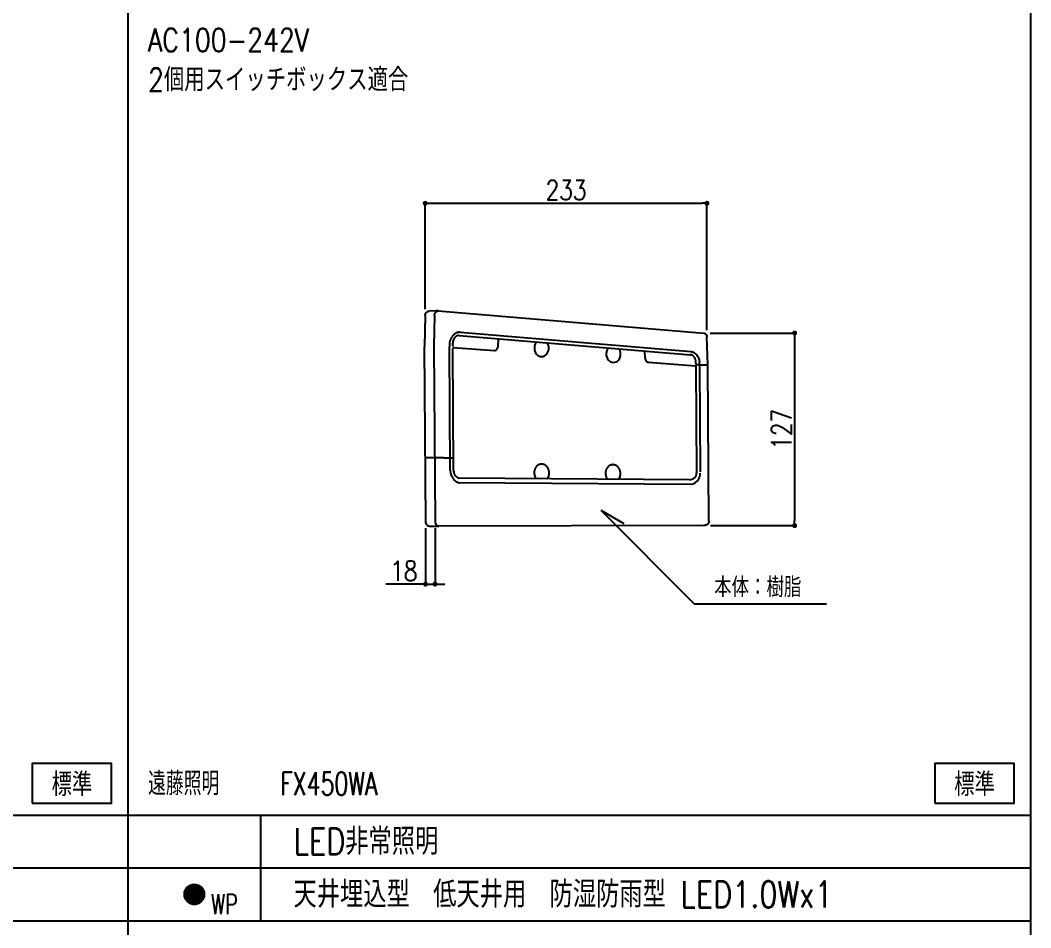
# Model space of a CAD drawing. Header units: millimetres. Extents: x 14 to 828, y 15 to 581.
# Drawn here: x 674.7 to 827.5, y 289.4 to 426.7 of the extents above; entities that cross this region are included whole.
import ezdxf
from ezdxf.enums import TextEntityAlignment as Align

# ---------------------------------------------------------------- set-up
doc = ezdxf.new("R2010")
doc.units = ezdxf.units.MM
doc.header["$LTSCALE"] = 0.2
doc.layers.get('Defpoints').update_dxf_attribs({"color": 5})
for name, color, linetype in [('1_シンボル', 2, 'Continuous'), ('1_寸法', 7, 'Continuous'), ('1_文字', 3, 'Continuous'), ('1_表', 7, 'Continuous')]:
    doc.layers.add(name, color=color, linetype=linetype)
doc.styles.add('Dim', font='simplex.shx', dxfattribs={"width": 0.8, "bigfont": 'extfont2.shx'})
doc.styles.get("Standard").update_dxf_attribs({"font": 'simplex.shx', "width": 0.8, "bigfont": 'extfont2.shx'})
doc.dimstyles.new('1-1', dxfattribs={"dimtxt": 3, "dimasz": 0.75, "dimexe": 0, "dimexo": 1, "dimgap": 0.5, "dimtad": 1, "dimdec": 0, "dimtxsty": 'Dim', "dimblk": 'DOT', "dimcen": 2.5, "dimadec": 0, "dimazin": 0, "dimtfac": 1, "dimtdec": 0, "dimtix": 1, "dimtmove": 2, "dimatfit": 3, "dimldrblk": '引出', "dimfxl": 1, "dimlwd": -1, "dimlwe": -1, "dimarcsym": 0})

# ---------------------------------------------------------------- blocks, each defined once
blk = doc.blocks.new('_Dot')
at = {"color": 0, "linetype": 'ByBlock', "lineweight": -2}
blk.add_line((-0.5, 0), (-1, 0), dxfattribs=at)
at = {"color": 0, "linetype": 'ByBlock', "const_width": 0.5}
blk.add_lwpolyline([(-0.25, 0, 1), (0.25, 0, 1)], format="xyb", close=True, dxfattribs=at)
blk = doc.blocks.new('*D43')
at = {"layer": '1_寸法', "color": 0, "transparency": 16777216}
for p, q in [((735.91, 382.99), (735.91, 398.99)), ((736.66, 398.99), (777.78, 398.99)), ((778.53, 379.81), (778.53, 398.99))]:
    blk.add_line(p, q, dxfattribs=at)
at = {"layer": 'Defpoints', "color": 0, "transparency": 16777216}
for p in [(778.53, 398.99), (735.91, 381.99), (778.53, 378.81)]:
    blk.add_point(p, dxfattribs=at)
at = {"layer": '1_寸法', "color": 0, "transparency": 16777216, "xscale": 0.75, "yscale": 0.75, "zscale": 0.75, "rotation": 180}
blk.add_blockref('_Dot', (735.91, 398.99), dxfattribs=at)
at = {"layer": '1_寸法', "color": 0, "transparency": 16777216, "xscale": 0.75, "yscale": 0.75, "zscale": 0.75}
blk.add_blockref('_Dot', (778.53, 398.99), dxfattribs=at)
at = {"layer": '1_寸法', "color": 0, "transparency": 16777216, "insert": (757.22, 400.99), "char_height": 3, "attachment_point": 5, "style": 'Dim'}
blk.add_mtext('233', dxfattribs=at)
blk = doc.blocks.new('引出')
at = {"color": 0, "linetype": 'ByBlock', "lineweight": -2}
for p, q in [((-3.86, 1.04), (0, 0)), ((0, 0), (-1, 0))]:
    blk.add_line(p, q, dxfattribs=at)
blk = doc.blocks.new('*D44')
at = {"layer": '1_寸法', "color": 0, "transparency": 16777216}
for p, q in [((779.03, 379.36), (791.79, 379.36)), ((791.79, 378.61), (791.79, 350.97)), ((779.08, 350.22), (791.79, 350.22))]:
    blk.add_line(p, q, dxfattribs=at)
at = {"layer": 'Defpoints', "color": 0, "transparency": 16777216}
for p in [(778.03, 379.36), (778.08, 350.22), (791.79, 350.22)]:
    blk.add_point(p, dxfattribs=at)
at = {"layer": '1_寸法', "color": 0, "transparency": 16777216, "xscale": 0.75, "yscale": 0.75, "zscale": 0.75}
for p, rotation in [((791.79, 379.36), 90), ((791.79, 350.22), 270)]:
    blk.add_blockref('_Dot', p, dxfattribs=dict(at, rotation=rotation))
at = {"layer": '1_寸法', "color": 0, "transparency": 16777216, "insert": (789.79, 364.79), "char_height": 3, "attachment_point": 5, "rotation": 90, "style": 'Dim'}
blk.add_mtext('127', dxfattribs=at)
blk = doc.blocks.new('*D45')
at = {"layer": '1_寸法', "color": 0, "transparency": 16777216}
for p, q in [((735.95, 349.85), (735.95, 341.37)), ((737.4, 349.85), (737.4, 341.37)), ((735.2, 341.37), (734.45, 341.37)), ((735.95, 341.37), (737.4, 341.37)), ((738.15, 341.37), (738.9, 341.37))]:
    blk.add_line(p, q, dxfattribs=at)
at = {"layer": 'Defpoints', "color": 0, "transparency": 16777216}
for p in [(735.95, 350.85), (737.4, 350.85), (737.4, 341.37)]:
    blk.add_point(p, dxfattribs=at)
at = {"layer": '1_寸法', "color": 0, "transparency": 16777216, "xscale": 0.75, "yscale": 0.75, "zscale": 0.75}
blk.add_blockref('_Dot', (735.95, 341.37), dxfattribs=at)
at = {"layer": '1_寸法', "color": 0, "transparency": 16777216, "xscale": 0.75, "yscale": 0.75, "zscale": 0.75, "rotation": 180}
blk.add_blockref('_Dot', (737.4, 341.37), dxfattribs=at)
at = {"layer": '1_寸法', "color": 0, "transparency": 16777216, "insert": (732.68, 343.37), "char_height": 3, "attachment_point": 5, "style": 'Dim'}
blk.add_mtext('18', dxfattribs=at)
blk = doc.blocks.new('L-DLC')
at = {"linetype": 'ByBlock'}
h = blk.add_hatch(dxfattribs=at)
h.set_pattern_fill('LINE', color=0, style=0)
h.set_pattern_definition([(0, (-30500, -18700), (0, 3.175), [])])
edge = h.paths.add_edge_path()
edge.add_arc((0, 0), 150, 0, 360)
at = {"color": 0, "linetype": 'ByBlock'}
blk.add_circle((0, 0), 150, dxfattribs=at)

msp = doc.modelspace()

# ---------------------------------------------------------------- linework, layer by layer
at = {"layer": '1_シンボル', "color": 7}
for points in [[(735.91, 381.99), (735.91, 382.02), (735.92, 382.06), (735.92, 382.09), (735.93, 382.12), (735.93, 382.15), (735.94, 382.19), (735.95, 382.22), (735.96, 382.25), (735.97, 382.28), (735.98, 382.31), (736, 382.34), (736.01, 382.37), (736.03, 382.4), (736.05, 382.43), (736.07, 382.45), (736.09, 382.48), (736.12, 382.5), (736.14, 382.53), (736.16, 382.55), (736.19, 382.57), (736.22, 382.59), (736.25, 382.6), (736.28, 382.62), (736.31, 382.63), (736.34, 382.64), (736.37, 382.65), (736.4, 382.66), (736.44, 382.67), (736.47, 382.67), (736.5, 382.68)], [(737.53, 382.71), (736.5, 382.68)], [(737.32, 382.03), (737.32, 382.06), (737.33, 382.09), (737.33, 382.12), (737.34, 382.16), (737.34, 382.19), (737.35, 382.22), (737.36, 382.25), (737.37, 382.28), (737.38, 382.32), (737.39, 382.35), (737.41, 382.38), (737.42, 382.4), (737.44, 382.43), (737.46, 382.46), (737.48, 382.49), (737.5, 382.51), (737.52, 382.54), (737.55, 382.56), (737.57, 382.58), (737.6, 382.6), (737.62, 382.62), (737.65, 382.64), (737.68, 382.65), (737.71, 382.67), (737.74, 382.68), (737.77, 382.69), (737.8, 382.69), (737.84, 382.7), (737.87, 382.71), (737.9, 382.72)], [(737.92, 382.72), (737.91, 382.72), (737.9, 382.72), (737.89, 382.72), (737.88, 382.72), (737.88, 382.72), (737.87, 382.72), (737.86, 382.72), (737.85, 382.72), (737.84, 382.72), (737.84, 382.72), (737.83, 382.72), (737.82, 382.72), (737.81, 382.72), (737.8, 382.71), (737.8, 382.71), (737.79, 382.71), (737.78, 382.71), (737.77, 382.71), (737.76, 382.71), (737.75, 382.71), (737.75, 382.71), (737.74, 382.71), (737.73, 382.71), (737.72, 382.71), (737.71, 382.71), (737.71, 382.71), (737.7, 382.71), (737.69, 382.71), (737.68, 382.71), (737.67, 382.71), (737.67, 382.71), (737.66, 382.71), (737.65, 382.71), (737.64, 382.71), (737.63, 382.71), (737.63, 382.71), (737.62, 382.71), (737.61, 382.71), (737.6, 382.71), (737.59, 382.71), (737.59, 382.71), (737.58, 382.71), (737.57, 382.71), (737.56, 382.71), (737.55, 382.71), (737.55, 382.71), (737.54, 382.71), (737.53, 382.71)], [(737.88, 382.72), (778.03, 379.36)], [(735.91, 381.99), (735.83, 377.32)], [(737.32, 382.03), (737.24, 377.36)], [(741.18, 379.49), (741.13, 379.49), (741.07, 379.48), (741.02, 379.47), (740.96, 379.47), (740.94, 379.46), (740.91, 379.46), (740.89, 379.46), (740.87, 379.45), (740.84, 379.45), (740.82, 379.44), (740.79, 379.43), (740.77, 379.43), (740.75, 379.42), (740.73, 379.41), (740.7, 379.4), (740.68, 379.4), (740.66, 379.39), (740.64, 379.38), (740.61, 379.37), (740.59, 379.36), (740.57, 379.35), (740.55, 379.33), (740.53, 379.32), (740.51, 379.31), (740.48, 379.3), (740.46, 379.29), (740.44, 379.27), (740.42, 379.26), (740.4, 379.25), (740.38, 379.23), (740.36, 379.22), (740.34, 379.21), (740.32, 379.19), (740.3, 379.18), (740.29, 379.16), (740.27, 379.15), (740.25, 379.13), (740.23, 379.11), (740.21, 379.1), (740.19, 379.08), (740.18, 379.06), (740.16, 379.05), (740.14, 379.03), (740.13, 379.01), (740.11, 378.99), (740.09, 378.97), (740.08, 378.96), (740.06, 378.94), (740.05, 378.92), (740.03, 378.9), (740, 378.85), (739.97, 378.81), (739.94, 378.76), (739.91, 378.71), (739.88, 378.66), (739.85, 378.62), (739.83, 378.57), (739.81, 378.53), (739.78, 378.48), (739.76, 378.44), (739.74, 378.39), (739.72, 378.35), (739.7, 378.3), (739.69, 378.25), (739.67, 378.21), (739.67, 378.2), (739.66, 378.19), (739.66, 378.18), (739.66, 378.17), (739.66, 378.16), (739.65, 378.15), (739.65, 378.14), (739.65, 378.13), (739.64, 378.12), (739.64, 378.11), (739.63, 378.06), (739.62, 378.01), (739.61, 377.96), (739.61, 377.91), (739.6, 377.87), (739.6, 377.82), (739.59, 377.77), (739.59, 377.72), (739.59, 377.67), (739.58, 377.62)], [(741.18, 379.49), (776.12, 376.57)], [(778.03, 379.36), (778.04, 379.36), (778.05, 379.36), (778.07, 379.35), (778.08, 379.35), (778.09, 379.34), (778.1, 379.34), (778.12, 379.34), (778.13, 379.33), (778.14, 379.33), (778.15, 379.32), (778.16, 379.32), (778.18, 379.31), (778.19, 379.31), (778.2, 379.3), (778.21, 379.29), (778.22, 379.29), (778.23, 379.28), (778.24, 379.27), (778.26, 379.27), (778.27, 379.26), (778.28, 379.25), (778.29, 379.24), (778.3, 379.24), (778.31, 379.23), (778.32, 379.22), (778.33, 379.21), (778.34, 379.2), (778.35, 379.19), (778.36, 379.19), (778.36, 379.18), (778.37, 379.17), (778.38, 379.16), (778.39, 379.15), (778.4, 379.14), (778.41, 379.13), (778.42, 379.12), (778.42, 379.11), (778.43, 379.1), (778.44, 379.08), (778.44, 379.07), (778.45, 379.06), (778.46, 379.05), (778.46, 379.04), (778.47, 379.03), (778.48, 379.02), (778.48, 379.01), (778.49, 378.99), (778.49, 378.98), (778.5, 378.97), (778.5, 378.96), (778.51, 378.95), (778.51, 378.93), (778.51, 378.92), (778.52, 378.91), (778.52, 378.9), (778.52, 378.88), (778.53, 378.87), (778.53, 378.86), (778.53, 378.84), (778.53, 378.83), (778.53, 378.82), (778.53, 378.81)], [(739.58, 377.62), (739.59, 377.29)], [(740.09, 377.49), (740.08, 377.83)], [(741.07, 379), (741.03, 379), (741, 379), (740.97, 378.99), (740.93, 378.99), (740.9, 378.98), (740.86, 378.98), (740.83, 378.97), (740.79, 378.96), (740.76, 378.95), (740.73, 378.93), (740.7, 378.92), (740.67, 378.9), (740.64, 378.88), (740.61, 378.87), (740.58, 378.85), (740.55, 378.83), (740.52, 378.81), (740.49, 378.78), (740.47, 378.76), (740.44, 378.74), (740.42, 378.71), (740.4, 378.69), (740.37, 378.66), (740.35, 378.63), (740.33, 378.6), (740.31, 378.57), (740.29, 378.54), (740.28, 378.51), (740.26, 378.49), (740.24, 378.46), (740.23, 378.43), (740.21, 378.4), (740.2, 378.37), (740.19, 378.34), (740.18, 378.31), (740.17, 378.28), (740.15, 378.26), (740.14, 378.23), (740.14, 378.2), (740.13, 378.17), (740.12, 378.14), (740.11, 378.11), (740.11, 378.08), (740.1, 378.04), (740.1, 378.01), (740.1, 377.98), (740.1, 377.95), (740.09, 377.92), (740.09, 377.89), (740.09, 377.86), (740.09, 377.83)], [(741.07, 379), (776.02, 376.08)], [(746.96, 378.51), (746.9, 377.21)], [(752.42, 377.1), (752.44, 376.85), (752.51, 376.6), (752.61, 376.38), (752.75, 376.18), (752.91, 376.02), (753.1, 375.9), (753.31, 375.83), (753.52, 375.8), (753.74, 375.83), (753.94, 375.9), (754.13, 376.02), (754.3, 376.18), (754.43, 376.38), (754.53, 376.6), (754.59, 376.84), (754.61, 377.09), (754.59, 377.35), (754.53, 377.59), (754.42, 377.81), (754.36, 377.9)], [(778.82, 350.9), (778.66, 374.56), (778.53, 378.81)], [(735.78, 377.27), (735.95, 350.86)], [(737.23, 377.31), (737.4, 350.86)], [(739.7, 358.56), (739.58, 377.25)], [(740.09, 377.49), (740.09, 377.48), (740.09, 377.48), (740.09, 377.47), (740.09, 377.47), (740.09, 377.46), (740.09, 377.46), (740.09, 377.45), (740.09, 377.44), (740.09, 377.44), (740.09, 377.43), (740.09, 377.43), (740.08, 377.42), (740.08, 377.42), (740.08, 377.41), (740.08, 377.41), (740.08, 377.4), (740.08, 377.4), (740.08, 377.39), (740.07, 377.39), (740.07, 377.38), (740.07, 377.37)], [(740.09, 377.19), (746.4, 376.71)], [(740.21, 358.56), (740.09, 377.02)], [(746.34, 376.7), (746.37, 376.7), (746.39, 376.71), (746.41, 376.71), (746.43, 376.71), (746.46, 376.72), (746.48, 376.72), (746.5, 376.73), (746.52, 376.74), (746.55, 376.75), (746.57, 376.76), (746.59, 376.77), (746.61, 376.78), (746.63, 376.79), (746.64, 376.81), (746.66, 376.82), (746.68, 376.84), (746.7, 376.85), (746.71, 376.87), (746.73, 376.89), (746.74, 376.9), (746.76, 376.92), (746.77, 376.94), (746.79, 376.96), (746.8, 376.98), (746.81, 377), (746.82, 377.02), (746.83, 377.04), (746.84, 377.06), (746.85, 377.08), (746.86, 377.1), (746.87, 377.12), (746.88, 377.14), (746.89, 377.16), (746.89, 377.19), (746.9, 377.21)], [(763.28, 376.2), (763.3, 375.95), (763.36, 375.71), (763.47, 375.48), (763.6, 375.29), (763.77, 375.12), (763.96, 375), (764.17, 374.93), (764.38, 374.91), (764.59, 374.93), (764.8, 375), (764.99, 375.12), (765.15, 375.28), (765.29, 375.48), (765.39, 375.7), (765.45, 375.94), (765.47, 376.2), (765.45, 376.45), (765.38, 376.69), (765.28, 376.92), (765.23, 376.99)], [(769.16, 375.59), (769.11, 376.6)], [(776.84, 375.03), (776.84, 375.07), (776.84, 375.11), (776.83, 375.15), (776.83, 375.19), (776.82, 375.23), (776.82, 375.27), (776.81, 375.3), (776.8, 375.34), (776.79, 375.38), (776.77, 375.42), (776.76, 375.45), (776.75, 375.49), (776.73, 375.53), (776.71, 375.56), (776.69, 375.6), (776.67, 375.63), (776.65, 375.66), (776.63, 375.7), (776.61, 375.73), (776.58, 375.76), (776.56, 375.79), (776.53, 375.82), (776.5, 375.85), (776.47, 375.87), (776.44, 375.9), (776.41, 375.92), (776.38, 375.95), (776.35, 375.97), (776.31, 375.99), (776.28, 376.01), (776.24, 376.02), (776.24, 376.03), (776.23, 376.03), (776.22, 376.03), (776.21, 376.03), (776.21, 376.04), (776.2, 376.04), (776.19, 376.04), (776.18, 376.04), (776.18, 376.05), (776.17, 376.05), (776.13, 376.06), (776.09, 376.07), (776.05, 376.07), (776.01, 376.08), (775.98, 376.08), (775.94, 376.09)], [(776.08, 376.57), (776.12, 376.56), (776.17, 376.55), (776.21, 376.54), (776.26, 376.53), (776.3, 376.52), (776.35, 376.51), (776.35, 376.51), (776.36, 376.5), (776.36, 376.5), (776.37, 376.5), (776.37, 376.5), (776.38, 376.5), (776.38, 376.49), (776.39, 376.49), (776.43, 376.47), (776.47, 376.46), (776.51, 376.43), (776.55, 376.41), (776.59, 376.39), (776.63, 376.36), (776.67, 376.34), (776.7, 376.31), (776.74, 376.28), (776.78, 376.25), (776.81, 376.22), (776.84, 376.19), (776.88, 376.16), (776.91, 376.13), (776.94, 376.09), (776.97, 376.06), (776.99, 376.02), (777.02, 375.98), (777.05, 375.95), (777.07, 375.91), (777.1, 375.87), (777.12, 375.83), (777.15, 375.79), (777.16, 375.76), (777.18, 375.73), (777.2, 375.7), (777.21, 375.67), (777.23, 375.64), (777.24, 375.61), (777.26, 375.58), (777.27, 375.54), (777.28, 375.51), (777.29, 375.48), (777.3, 375.45), (777.32, 375.41), (777.32, 375.38), (777.33, 375.35), (777.34, 375.31), (777.35, 375.28), (777.36, 375.24), (777.36, 375.21), (777.37, 375.18), (777.37, 375.14), (777.38, 375.11), (777.38, 375.07), (777.38, 375.04), (777.39, 375), (777.39, 374.97), (777.39, 374.93)], [(769.16, 375.59), (769.17, 375.57), (769.17, 375.55), (769.17, 375.53), (769.17, 375.51), (769.18, 375.48), (769.18, 375.46), (769.18, 375.44), (769.19, 375.42), (769.19, 375.4), (769.2, 375.38), (769.21, 375.36), (769.22, 375.34), (769.22, 375.32), (769.23, 375.3), (769.24, 375.28), (769.25, 375.26), (769.26, 375.24), (769.27, 375.22), (769.28, 375.2), (769.29, 375.19), (769.31, 375.17), (769.32, 375.15), (769.33, 375.13), (769.35, 375.12), (769.36, 375.1), (769.38, 375.09), (769.39, 375.07), (769.41, 375.06), (769.42, 375.04), (769.44, 375.03), (769.46, 375.02), (769.48, 375), (769.5, 374.99), (769.52, 374.98), (769.53, 374.97), (769.55, 374.97), (769.57, 374.96), (769.6, 374.95), (769.62, 374.94), (769.64, 374.94), (769.66, 374.94), (769.68, 374.93), (769.7, 374.93), (769.72, 374.93)], [(769.65, 374.94), (776.85, 374.39)], [(776.85, 374.75), (776.84, 375.03)], [(776.85, 374.75), (776.85, 374.74), (776.85, 374.74), (776.85, 374.73), (776.85, 374.72), (776.85, 374.71), (776.85, 374.71), (776.86, 374.7), (776.86, 374.69), (776.86, 374.69), (776.86, 374.68), (776.87, 374.67), (776.87, 374.67), (776.87, 374.66), (776.88, 374.66), (776.88, 374.65), (776.88, 374.64), (776.89, 374.64), (776.89, 374.63), (776.9, 374.63), (776.9, 374.62), (776.91, 374.62), (776.91, 374.61), (776.92, 374.61), (776.92, 374.6), (776.93, 374.6), (776.93, 374.59), (776.94, 374.59), (776.95, 374.59), (776.95, 374.58), (776.96, 374.58), (776.97, 374.58), (776.97, 374.57), (776.98, 374.57), (776.99, 374.57), (776.99, 374.57), (777, 374.57), (777.01, 374.57), (777.01, 374.57), (777.02, 374.57)], [(776.94, 374.59), (777.54, 374.59)], [(777.01, 374.57), (777.01, 374.57)], [(777.55, 374.57), (777.16, 374.57), (777.02, 374.57)], [(777.4, 374.57), (777.39, 374.93)], [(777.4, 374.57), (777.51, 358.36)], [(777.54, 374.59), (778.66, 374.56)], [(777.54, 374.57), (778.66, 374.54)], [(776.85, 374.35), (776.95, 358.22)], [(737.3, 360.51), (735.89, 360.47)], [(735.95, 360.52), (735.95, 360.52), (735.95, 360.52), (735.94, 360.52), (735.94, 360.52), (735.94, 360.52), (735.94, 360.52), (735.93, 360.52), (735.93, 360.52), (735.93, 360.52), (735.94, 360.52), (735.94, 360.52), (735.94, 360.52), (735.94, 360.52), (735.94, 360.52), (735.95, 360.52), (735.95, 360.52), (735.95, 360.52), (735.95, 360.52), (735.96, 360.52), (735.96, 360.52), (735.96, 360.52), (735.96, 360.52), (735.97, 360.52), (735.97, 360.52), (735.97, 360.52), (735.97, 360.52), (735.97, 360.52), (735.98, 360.52), (735.98, 360.52), (735.98, 360.52), (735.98, 360.52), (735.99, 360.52)], [(736.24, 360.5), (735.95, 360.52)], [(735.99, 360.52), (736.24, 360.52), (736.24, 360.48)], [(736.24, 360.52), (736.24, 360.52), (736.24, 360.52), (736.24, 360.52), (736.25, 360.52), (736.25, 360.52), (736.25, 360.52), (737.34, 360.55)], [(737.2, 360.55), (737.2, 360.51)], [(737.3, 360.51), (740.1, 360.43)], [(737.34, 360.56), (740.09, 360.48)], [(740.19, 360.22), (740.19, 360.23), (740.19, 360.23), (740.19, 360.24), (740.19, 360.25), (740.19, 360.25), (740.19, 360.26), (740.19, 360.26), (740.19, 360.27), (740.19, 360.28), (740.19, 360.28), (740.18, 360.29), (740.18, 360.3), (740.18, 360.3), (740.18, 360.31), (740.18, 360.31), (740.18, 360.32), (740.17, 360.33), (740.17, 360.33), (740.17, 360.34), (740.17, 360.34), (740.16, 360.35), (740.16, 360.36), (740.16, 360.36), (740.16, 360.37), (740.15, 360.37), (740.15, 360.38), (740.15, 360.38), (740.14, 360.39), (740.14, 360.39), (740.14, 360.4), (740.13, 360.4), (740.13, 360.41), (740.12, 360.41), (740.12, 360.42), (740.11, 360.42), (740.11, 360.43), (740.1, 360.43), (740.1, 360.43)], [(754.32, 357.36), (754.33, 357.36), (754.34, 357.36), (754.35, 357.36), (754.36, 357.36), (754.37, 357.36), (754.39, 357.36), (754.4, 357.37), (754.41, 357.37), (754.42, 357.37), (754.43, 357.38), (754.44, 357.38), (754.44, 357.39), (754.45, 357.4), (754.46, 357.41), (754.47, 357.41), (754.47, 357.42), (754.48, 357.43), (754.49, 357.44), (754.5, 357.47), (754.52, 357.5), (754.53, 357.53), (754.54, 357.56), (754.56, 357.59), (754.57, 357.62), (754.58, 357.65), (754.59, 357.68), (754.6, 357.71), (754.61, 357.74), (754.62, 357.77), (754.62, 357.8), (754.63, 357.84), (754.64, 357.87), (754.64, 357.9), (754.65, 357.93), (754.65, 357.97), (754.66, 358), (754.66, 358.03), (754.66, 358.06), (754.66, 358.1), (754.66, 358.13), (754.66, 358.16), (754.67, 358.19), (754.66, 358.24), (754.66, 358.29), (754.66, 358.33), (754.65, 358.38), (754.64, 358.42), (754.64, 358.47), (754.63, 358.52), (754.62, 358.56), (754.61, 358.61), (754.59, 358.65), (754.58, 358.69), (754.56, 358.74), (754.54, 358.78), (754.53, 358.82), (754.51, 358.86), (754.48, 358.91), (754.46, 358.95), (754.44, 358.99), (754.41, 359.02), (754.39, 359.06), (754.36, 359.1), (754.33, 359.14), (754.3, 359.17), (754.27, 359.2), (754.23, 359.24), (754.2, 359.27), (754.16, 359.3), (754.13, 359.33), (754.09, 359.35), (754.07, 359.37), (754.05, 359.38), (754.04, 359.39), (754.02, 359.4), (754, 359.41), (753.98, 359.42), (753.96, 359.43), (753.94, 359.44), (753.92, 359.45), (753.9, 359.46), (753.88, 359.46), (753.86, 359.47), (753.84, 359.48), (753.82, 359.49), (753.8, 359.49), (753.78, 359.5), (753.76, 359.5), (753.74, 359.51), (753.72, 359.51), (753.7, 359.52), (753.68, 359.52), (753.66, 359.52), (753.64, 359.53), (753.62, 359.53), (753.6, 359.53), (753.58, 359.53), (753.55, 359.53), (753.53, 359.53), (753.51, 359.53), (753.49, 359.53), (753.47, 359.53), (753.45, 359.53), (753.43, 359.53), (753.41, 359.53), (753.39, 359.52), (753.37, 359.52), (753.34, 359.52), (753.32, 359.51), (753.3, 359.51), (753.28, 359.5), (753.26, 359.5), (753.24, 359.49), (753.22, 359.49), (753.2, 359.48), (753.18, 359.47), (753.16, 359.47), (753.14, 359.46), (753.12, 359.45), (753.1, 359.44), (753.08, 359.43), (753.06, 359.42), (753.05, 359.41), (753.03, 359.4), (753.01, 359.39), (752.99, 359.38), (752.97, 359.37), (752.95, 359.36), (752.94, 359.35), (752.92, 359.34), (752.9, 359.32), (752.89, 359.31), (752.87, 359.3), (752.85, 359.28), (752.84, 359.27), (752.82, 359.26), (752.81, 359.24), (752.79, 359.23), (752.78, 359.21), (752.74, 359.18), (752.71, 359.14), (752.68, 359.11), (752.66, 359.07), (752.63, 359.03), (752.61, 358.99), (752.58, 358.95), (752.56, 358.91), (752.54, 358.87), (752.52, 358.83), (752.5, 358.79), (752.48, 358.74), (752.47, 358.7), (752.46, 358.66), (752.44, 358.61), (752.43, 358.57), (752.42, 358.52), (752.41, 358.47), (752.41, 358.43), (752.4, 358.38), (752.4, 358.34), (752.4, 358.29), (752.4, 358.24), (752.39, 358.2), (752.4, 358.16), (752.4, 358.13), (752.4, 358.09), (752.41, 358.06), (752.41, 358.02), (752.42, 357.99), (752.42, 357.95), (752.43, 357.92), (752.43, 357.88), (752.44, 357.85), (752.45, 357.82), (752.46, 357.78), (752.47, 357.75), (752.48, 357.71), (752.49, 357.68), (752.5, 357.65), (752.52, 357.62), (752.53, 357.58), (752.55, 357.55), (752.56, 357.52), (752.58, 357.49), (752.6, 357.46), (752.62, 357.43), (752.64, 357.41), (752.67, 357.38), (752.69, 357.36)], [(765.1, 357.27), (765.12, 357.28), (765.13, 357.29), (765.15, 357.3), (765.16, 357.31), (765.18, 357.32), (765.19, 357.33), (765.2, 357.35), (765.22, 357.36), (765.23, 357.37), (765.24, 357.38), (765.26, 357.4), (765.27, 357.41), (765.28, 357.42), (765.29, 357.44), (765.3, 357.45), (765.31, 357.47), (765.32, 357.48), (765.33, 357.5), (765.34, 357.51), (765.35, 357.53), (765.35, 357.55), (765.36, 357.56), (765.37, 357.58), (765.38, 357.6), (765.38, 357.61), (765.39, 357.63), (765.39, 357.65), (765.4, 357.67), (765.4, 357.68), (765.41, 357.7), (765.41, 357.75), (765.42, 357.79), (765.43, 357.83), (765.43, 357.88), (765.44, 357.92), (765.44, 357.97), (765.44, 358.01), (765.45, 358.06), (765.45, 358.1), (765.45, 358.15), (765.44, 358.2), (765.44, 358.24), (765.43, 358.29), (765.43, 358.34), (765.42, 358.38), (765.41, 358.43), (765.4, 358.47), (765.39, 358.52), (765.37, 358.56), (765.36, 358.6), (765.34, 358.65), (765.32, 358.69), (765.31, 358.73), (765.29, 358.78), (765.26, 358.82), (765.24, 358.86), (765.22, 358.9), (765.19, 358.94), (765.17, 358.97), (765.14, 359.01), (765.11, 359.05), (765.08, 359.08), (765.05, 359.12), (765.01, 359.15), (765, 359.16), (764.99, 359.17), (764.98, 359.18), (764.97, 359.19), (764.96, 359.2), (764.94, 359.21), (764.93, 359.22), (764.92, 359.23), (764.91, 359.24), (764.89, 359.25), (764.88, 359.25), (764.87, 359.26), (764.86, 359.27), (764.84, 359.28), (764.83, 359.29), (764.82, 359.3), (764.8, 359.3), (764.79, 359.31), (764.75, 359.33), (764.73, 359.34), (764.71, 359.35), (764.69, 359.36), (764.67, 359.37), (764.65, 359.37), (764.63, 359.38), (764.61, 359.39), (764.6, 359.4), (764.58, 359.4), (764.56, 359.41), (764.54, 359.41), (764.52, 359.42), (764.5, 359.42), (764.48, 359.43), (764.45, 359.43), (764.43, 359.43), (764.41, 359.44), (764.39, 359.44), (764.37, 359.44), (764.35, 359.44), (764.33, 359.44), (764.31, 359.45), (764.29, 359.45), (764.27, 359.45), (764.25, 359.45), (764.23, 359.44), (764.21, 359.44), (764.19, 359.44), (764.17, 359.44), (764.15, 359.44), (764.13, 359.43), (764.1, 359.43), (764.08, 359.42), (764.06, 359.42), (764.04, 359.41), (764.02, 359.41), (764, 359.4), (763.98, 359.4), (763.97, 359.39), (763.95, 359.38), (763.93, 359.38), (763.91, 359.37), (763.89, 359.36), (763.87, 359.35), (763.85, 359.34), (763.83, 359.33), (763.81, 359.32), (763.8, 359.31), (763.78, 359.3), (763.76, 359.29), (763.74, 359.28), (763.73, 359.27), (763.71, 359.26), (763.69, 359.24), (763.68, 359.23), (763.66, 359.22), (763.62, 359.19), (763.59, 359.16), (763.56, 359.13), (763.52, 359.09), (763.49, 359.06), (763.47, 359.02), (763.44, 358.98), (763.41, 358.94), (763.39, 358.91), (763.36, 358.87), (763.34, 358.82), (763.32, 358.78), (763.3, 358.74), (763.28, 358.7), (763.27, 358.66), (763.25, 358.61), (763.24, 358.57), (763.22, 358.52), (763.21, 358.48), (763.2, 358.43), (763.2, 358.39), (763.19, 358.34), (763.19, 358.29), (763.18, 358.25), (763.18, 358.2), (763.18, 358.16), (763.18, 358.11), (763.18, 358.08), (763.18, 358.05), (763.18, 358.02), (763.19, 357.99), (763.19, 357.96), (763.19, 357.93), (763.2, 357.9), (763.2, 357.87), (763.21, 357.84), (763.21, 357.81), (763.22, 357.78), (763.22, 357.75), (763.23, 357.73), (763.24, 357.7), (763.25, 357.67), (763.26, 357.64), (763.27, 357.61), (763.28, 357.58), (763.29, 357.56), (763.3, 357.53), (763.31, 357.5), (763.32, 357.47), (763.34, 357.45), (763.35, 357.42), (763.36, 357.39), (763.38, 357.37), (763.4, 357.34), (763.41, 357.32), (763.43, 357.29), (763.45, 357.27)], [(739.7, 358.56), (739.71, 358.52), (739.71, 358.48), (739.71, 358.45), (739.72, 358.41), (739.72, 358.37), (739.73, 358.33), (739.73, 358.29), (739.74, 358.25), (739.74, 358.21), (739.75, 358.17), (739.76, 358.13), (739.77, 358.09), (739.78, 358.06), (739.79, 358.02), (739.8, 357.98), (739.81, 357.94), (739.83, 357.91), (739.84, 357.87), (739.86, 357.83), (739.88, 357.8), (739.89, 357.76), (739.91, 357.73), (739.93, 357.69), (739.95, 357.66), (739.96, 357.62), (739.98, 357.59), (740, 357.56), (740.02, 357.53), (740.04, 357.49), (740.06, 357.46), (740.08, 357.43), (740.09, 357.4), (740.11, 357.37), (740.14, 357.34), (740.16, 357.31), (740.18, 357.28), (740.2, 357.26), (740.22, 357.23), (740.25, 357.2), (740.27, 357.17), (740.3, 357.15), (740.32, 357.12), (740.35, 357.1), (740.38, 357.07), (740.4, 357.05), (740.43, 357.02), (740.46, 357), (740.49, 356.98), (740.52, 356.96), (740.55, 356.94), (740.58, 356.92), (740.61, 356.9), (740.64, 356.88), (740.67, 356.86), (740.7, 356.84), (740.73, 356.83), (740.77, 356.81), (740.8, 356.8), (740.83, 356.78), (740.87, 356.77), (740.9, 356.76), (740.93, 356.74), (740.97, 356.73), (741, 356.72), (741.04, 356.72)], [(740.21, 358.56), (740.21, 358.53), (740.21, 358.51), (740.21, 358.49), (740.21, 358.46), (740.22, 358.44), (740.22, 358.41), (740.22, 358.39), (740.23, 358.36), (740.23, 358.34), (740.23, 358.32), (740.24, 358.29), (740.24, 358.27), (740.25, 358.24), (740.26, 358.22), (740.26, 358.2), (740.27, 358.17), (740.28, 358.15), (740.29, 358.13), (740.3, 358.11), (740.31, 358.08), (740.31, 358.06), (740.32, 358.04), (740.34, 358.02), (740.35, 357.99), (740.36, 357.97), (740.37, 357.95)], [(777.3, 357.31), (777.31, 357.34), (777.33, 357.37), (777.34, 357.4), (777.35, 357.44), (777.37, 357.47), (777.38, 357.5), (777.4, 357.53), (777.41, 357.57), (777.42, 357.6), (777.43, 357.63), (777.44, 357.66), (777.45, 357.7), (777.46, 357.73), (777.47, 357.77), (777.48, 357.8), (777.48, 357.84), (777.49, 357.87), (777.49, 357.9), (777.5, 357.94), (777.5, 357.97), (777.5, 358.01), (777.51, 358.04), (777.51, 358.08), (777.51, 358.11), (777.51, 358.15), (777.51, 358.18)], [(775.89, 357.17), (741.02, 357.41)], [(776.07, 356.47), (741.02, 356.72)], [(735.95, 350.86), (735.95, 350.83), (735.95, 350.81), (735.96, 350.78), (735.96, 350.76), (735.96, 350.73), (735.97, 350.7), (735.97, 350.68), (735.98, 350.65), (735.99, 350.63), (736, 350.6), (736, 350.58), (736.01, 350.55), (736.03, 350.53), (736.04, 350.5), (736.05, 350.48), (736.06, 350.46), (736.08, 350.43), (736.09, 350.41), (736.11, 350.39), (736.12, 350.37), (736.14, 350.35), (736.16, 350.33), (736.18, 350.31), (736.2, 350.29), (736.22, 350.28), (736.24, 350.26), (736.26, 350.25), (736.28, 350.23), (736.31, 350.22), (736.33, 350.21), (736.35, 350.2), (736.38, 350.19), (736.4, 350.18), (736.43, 350.17), (736.45, 350.16), (736.48, 350.16), (736.51, 350.16)], [(736.56, 350.15), (737.97, 350.15)], [(737.4, 350.86), (737.4, 350.83), (737.4, 350.81), (737.4, 350.78), (737.41, 350.75), (737.41, 350.73), (737.42, 350.7), (737.42, 350.67), (737.43, 350.65), (737.44, 350.62), (737.45, 350.6), (737.45, 350.57), (737.47, 350.55), (737.48, 350.52), (737.49, 350.5), (737.5, 350.47), (737.51, 350.45), (737.53, 350.43), (737.54, 350.4), (737.56, 350.38), (737.58, 350.36), (737.6, 350.34), (737.62, 350.32), (737.63, 350.3), (737.66, 350.29), (737.68, 350.27), (737.7, 350.25), (737.72, 350.24), (737.74, 350.22), (737.77, 350.21), (737.79, 350.2), (737.82, 350.19), (737.84, 350.18), (737.87, 350.17), (737.89, 350.17), (737.92, 350.16), (737.95, 350.16), (737.98, 350.16), (738, 350.15)], [(778.03, 350.22), (737.98, 350.15)], [(778.82, 350.9), (778.81, 350.88), (778.81, 350.86), (778.81, 350.84), (778.81, 350.82), (778.81, 350.79), (778.8, 350.77), (778.8, 350.75), (778.79, 350.73), (778.79, 350.71), (778.78, 350.69), (778.77, 350.67), (778.76, 350.65), (778.76, 350.63), (778.75, 350.61), (778.74, 350.59), (778.73, 350.57), (778.71, 350.55), (778.7, 350.54), (778.69, 350.52), (778.68, 350.5), (778.66, 350.48), (778.65, 350.47), (778.64, 350.45), (778.62, 350.44), (778.61, 350.42), (778.59, 350.41), (778.57, 350.39), (778.56, 350.38), (778.54, 350.37), (778.52, 350.36), (778.5, 350.34), (778.48, 350.33), (778.47, 350.32), (778.45, 350.31), (778.43, 350.31), (778.41, 350.3), (778.39, 350.29), (778.36, 350.29), (778.34, 350.28), (778.32, 350.28), (778.3, 350.27), (778.28, 350.27), (778.26, 350.26), (778.24, 350.26), (778.22, 350.26), (778.2, 350.25), (778.17, 350.25), (778.15, 350.25), (778.13, 350.25), (778.11, 350.24), (778.09, 350.24), (778.07, 350.24), (778.05, 350.24)]]:
    msp.add_lwpolyline(points, dxfattribs=at)
for points in [[(752.76, 378.03, 0.184461), (752.42, 377.1)], [(763.67, 377.13, 0.188355), (763.28, 376.2)], [(777.02, 374.57, 0.405415), (776.85, 374.35)], [(740.09, 360.48, 0.166397), (740.17, 360.57)], [(740.37, 357.95, 0.226159), (741.02, 357.41)], [(775.89, 357.17, 0.418183), (776.95, 358.22)], [(776.07, 356.49, 0.284682), (777.3, 357.31)]]:
    msp.add_lwpolyline(points, format="xyb", dxfattribs=at)
at = {"layer": '1_寸法'}
msp.add_line((735.95, 341.37), (729.95, 341.37), dxfattribs=at)
at = {"layer": '1_文字'}
for p, q in [((762.46, 352.55), (765.93, 350.55)), ((762.46, 352.55), (776.61, 338.41)), ((776.61, 338.41), (796.61, 338.41))]:
    msp.add_line(p, q, dxfattribs=at)
at = {"layer": '1_文字', "linetype": 'Continuous'}
for points in [[(676.49, 308.25), (688.49, 308.25), (688.49, 314.25), (676.49, 314.25)], [(812.99, 308.25), (824.99, 308.25), (824.99, 314.25), (812.99, 314.25)]]:
    msp.add_lwpolyline(points, close=True, dxfattribs=at)
at = {"layer": '1_表', "color": 6}
for p, q in [((691, 31.44), (691, 581.44)), ((13.5, 306.44), (827.5, 306.44)), ((711, 306.44), (711, 290.44)), ((13.5, 298.44), (827.5, 298.44)), ((13.5, 290.44), (827.5, 290.44))]:
    msp.add_line(p, q, dxfattribs=at)
msp.add_lwpolyline([(13.5, 31.44), (827.5, 31.44), (827.5, 581.44), (13.5, 581.44)], close=True, dxfattribs=at)

# ---------------------------------------------------------------- block references
at = {"layer": '1_シンボル', "lineweight": -2, "xscale": 0.01, "yscale": 0.01, "zscale": 0.01}
msp.add_blockref('L-DLC', (701, 294.44), dxfattribs=at)

# ---------------------------------------------------------------- texts
at = {"layer": '1_文字'}
for s, height, width, p in [('AC100-242V', 3.5, 0.8, (694, 421.94)), ('2個用スイッチボックス適合', 3.5, 0.8, (694, 415.94)), ('遠藤照明', 3.5, 0.7, (694, 309.44)), ('FX450WA', 3.5, 0.7, (714, 309.44)), ('WP', 3, 0.7, (703.5, 291.44))]:
    msp.add_text(s, height=height, dxfattribs=dict(at, width=width)).set_placement(p)
at = {"layer": '1_文字', "linetype": 'Continuous', "width": 0.8}
for s, height, p in [('本体：樹脂', 3, (779.61, 339.41)), ('LED非常照明', 4, (716, 300.44)), ('天井埋込型\u3000低天井用\u3000防湿防雨型 LED1.0Wx1', 4, (716, 292.44))]:
    msp.add_text(s, height=height, dxfattribs=at).set_placement(p)
at = {"layer": '1_文字', "width": 0.8}
for p in [(682.49, 311.25), (818.99, 311.25)]:
    msp.add_text('標準', height=3.5, dxfattribs=at).set_placement(p, align=Align.MIDDLE)

# ---------------------------------------------------------------- dimensions: what is measured, and where the dimension line sits
at = {"layer": '1_寸法'}
dim = msp.add_linear_dim(base=(778.53, 398.99), p1=(735.91, 381.99), p2=(778.53, 378.81), text='233', dimstyle='1-1', dxfattribs=at)
dim.commit()
dim.dimension.update_dxf_attribs({"geometry": '*D43', "text_midpoint": (757.22, 400.99)})
dim = msp.add_linear_dim(base=(791.79, 350.22), p1=(778.03, 379.36), p2=(778.08, 350.22), angle=90, text='127', dimstyle='1-1', dxfattribs=at)
dim.commit()
dim.dimension.update_dxf_attribs({"geometry": '*D44', "text_midpoint": (789.79, 364.79)})
dim = msp.add_linear_dim(base=(737.4, 341.37), p1=(735.95, 350.85), p2=(737.4, 350.85), text='18', dimstyle='1-1', dxfattribs=at)
dim.commit()
dim.dimension.update_dxf_attribs({"geometry": '*D45', "text_midpoint": (732.68, 343.37), "dimtype": 160})

doc.saveas('drawing.dxf')
